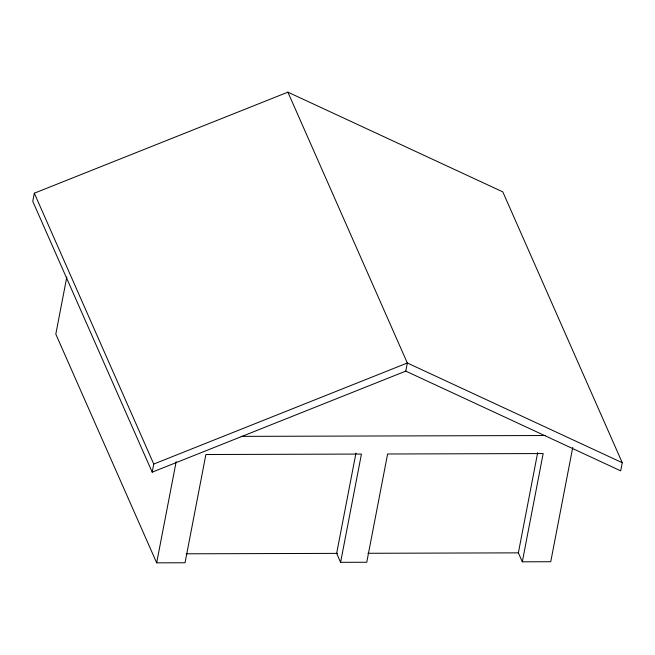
<?xml version="1.0" encoding="UTF-8"?>
<svg xmlns="http://www.w3.org/2000/svg" width="655" height="655" viewBox="0 0 655 655"><rect width="100%" height="100%" fill="white"/><g stroke="black" fill="none" stroke-linecap="round" stroke-linejoin="round"><path stroke-width="0.98" d="M34.314 193.2L32.75 201.322L152.197 472.165L405.772 371.123L620.686 470.839L622.25 462.717L502.803 191.874L287.889 92.159L34.314 193.2L153.761 464.051L152.197 472.165M66.81 277L55.806 334.132L156.668 562.841L185.046 562.768L205.891 454.513L361.445 454.071L340.6 562.326L366.759 562.252L387.604 453.997L543.159 453.555L522.313 561.81L550.74 561.728L572.74 447.463M156.668 562.841L176.17 461.611M355.952 453.145L336.654 553.377L340.6 562.326M405.772 371.123L407.336 363.001L287.889 92.159M522.313 561.81L518.367 552.861L537.673 452.63M153.761 464.051L407.336 363.001L622.25 462.717M241.228 436.377L545.451 435.518M186.208 553.803L337.472 553.377M367.93 553.287L518.367 552.861"/></g></svg>
